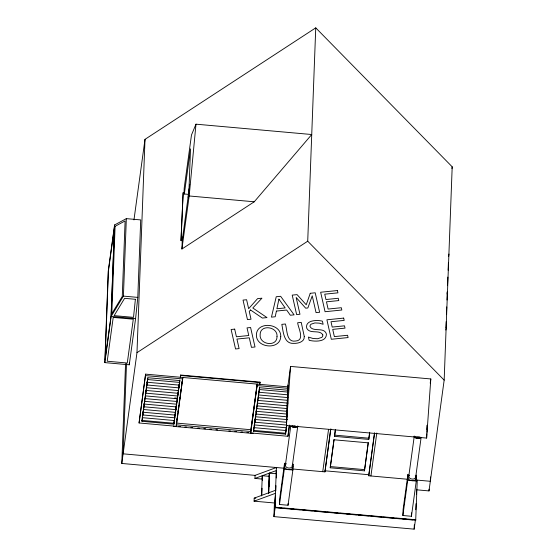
<?xml version="1.0" encoding="UTF-8"?>
<svg xmlns="http://www.w3.org/2000/svg" width="557" height="557" viewBox="0 0 557 557"><rect width="100%" height="100%" fill="white"/><g stroke="black" fill="none" stroke-linecap="round" stroke-linejoin="round"><path stroke-width="0.84" d="M104.807 362.614L108.246 271.148L114.575 224.958L126.335 218.629L140.712 219.918L137.795 297.389L135.588 318.611L129.259 364.8L104.807 362.614L111.135 316.425L114.575 224.958M135.588 318.611L111.135 316.425L123.417 296.108L126.335 218.629M274.845 507.671L274.914 507.169L415.773 519.758L415.703 520.259L274.845 507.671L276.411 467.532L255.057 475.372L121.795 463.459L125.548 363.728M126.509 363.637L123.118 453.83L284.133 468.221M129.259 364.8L129.321 363.073M121.795 463.459L136.973 352.685L145.001 139.341L315.749 27.85L452.193 166.808L444.166 380.146L428.994 490.919L416.469 489.805M289.487 425.082L287.955 436.277L250.727 432.949L257.271 384.121L250.782 431.494L176.339 424.838L182.828 377.465L176.284 426.3L139.062 422.972L145.607 374.137L288.435 386.906M141.951 421.308L147.918 377.723L179.89 380.584L173.916 424.169L141.951 421.308L142.376 417.123M174.905 415.898L175.462 411.811L175.441 412.361L143.476 409.499L143.497 408.956L142.355 417.673L174.327 420.528L174.348 419.985L173.916 424.169M176.214 406.366L176.193 406.909L144.221 404.055L144.242 403.505L144.054 404.869M139.062 422.972L145.607 374.137M178.449 390.018L178.428 390.568L146.463 387.707L146.484 387.164L146.296 388.521M146.853 384.434L146.832 384.984L178.804 387.846L179.841 379.944M178.915 386.614L179.194 384.574L179.173 385.117L147.208 382.262L147.229 381.712L147.041 383.077M173.68 425.924L173.659 426.377L252.982 433.471L252.996 433.012M184.332 193.996L190.522 148.844L188.941 190.884L182.23 240.715L180.99 240.603L183.142 192.729L184.381 192.84L184.332 193.996L188.343 194.358L188.21 197.784M180.99 240.603L183.142 192.729M142.94 413.036L143.121 411.679L143.1 412.229L175.072 415.083L175.093 414.533L173.951 423.257L141.986 420.396M143.685 407.592L143.873 406.227L143.852 406.777L175.817 409.632L175.838 409.089L175.559 411.129M184.019 193.042L184.207 188.064L191.476 135.017L195.987 124.176L311.739 134.522L254.243 201.787L181.916 249.021L182.292 238.974M176.284 426.3L176.409 423.069L250.852 429.726L250.727 432.949M178.804 387.846L178.825 387.296L178.261 391.383M259.952 382.575L259.973 382.123L180.649 375.028L180.628 375.488L259.952 382.575L259.722 384.274M188.405 197.693L189.115 190.021M253.616 431.292L253.651 430.38L285.616 433.235L285.581 434.147L253.616 431.292L259.59 387.707L288.101 390.255M254.605 423.021L254.793 421.663L254.772 422.206L286.737 425.068M287.482 419.616L255.517 416.761L255.538 416.211L255.35 417.576M287.363 414.095L256.262 411.31L256.283 410.767L256.095 412.124M415.404 520.022L414.15 529.15L273.912 516.611L274.427 502.985L254.083 501.168L254.201 498.125L275.555 490.285M269.351 475.003L269.163 476.332L262.291 475.713L262.145 479.062L254.939 478.414L255.057 475.372M261.484 495.932L262.291 475.713M261.818 495.103L262.075 488.245M262.368 480.531L262.528 476.249M254.939 478.414L276.293 470.574L276.168 473.756L269.296 473.144L268.787 493.384M268.523 493.467L269.296 473.144M269.045 486.533L269.303 479.674M275.45 499.817L275.165 507.483L273.912 516.611M275.792 490.814L275.98 485.676M276.272 477.962L276.53 471.104M292.738 466.648L293.093 464.072L292.871 470.017L288.046 505.241L279.482 504.475L279.705 498.529L284.53 463.306L286.242 463.459M279.482 504.475L284.307 469.252L284.53 463.306M254.027 427.658L285.992 430.512L286.013 429.962L285.825 431.327M286.382 427.24L286.368 427.79L254.396 424.928L254.793 421.663M286.389 425.534L287.872 386.112L290.566 366.415L430.812 378.955L426.627 438.074L286.389 425.534L290.566 366.415M286.611 422.359L288.018 385.054M287.955 436.277L289.18 426.237M288.046 505.241L288.108 503.542M444.166 380.146L307.722 241.195L315.749 27.85M292.71 468.987L324.94 471.87L330.642 429.461M330.231 467.783L334.068 439.793L368.295 442.857L364.459 470.846L330.231 467.783L333.998 439.424M369.695 432.622L368.769 439.41L334.541 436.347L335.279 430.039M364.459 470.846L368.226 442.488M368.769 439.41L369.625 432.253M407.821 479.278L368.727 475.782L374.436 433.374M402.878 515.504L403.101 509.558L407.926 474.341L407.703 480.287L402.878 515.504L411.442 516.269L416.267 481.053L416.49 475.107M411.442 516.269L411.567 512.872M414.15 529.15L414.311 524.868M415.787 509.739L416.016 503.737M416.371 494.31L416.566 489.171M415.703 520.259L417.263 480.12L416.887 480.6M426.627 438.074L426.787 433.785M426.954 429.503L427.115 425.214M426.954 432.295L427.212 425.353M428.994 490.919L429.057 489.185M430.477 476.952L430.31 481.29L415.543 479.967M445.962 327.586L446.192 321.556M446.449 314.67L446.742 306.921M446.999 300.028L447.16 295.725M447.536 285.692L447.863 277.087M448.12 270.194L448.413 262.444M181.916 249.021L189.178 195.973L195.987 124.176M143.476 409.499L144.242 403.505M144.221 404.055L144.521 401.597M144.89 398.875L144.597 401.332L176.562 404.187L176.959 400.915M145.266 396.152L144.966 398.603L176.938 401.465L177.704 395.47M146.185 389.615L146.484 387.164M146.463 387.707L147.229 381.712M147.208 382.262L147.779 377.904M175.072 415.083L175.838 409.089M175.817 409.632L176.485 404.459M178.825 387.296L177.683 396.013L145.718 393.158M253.748 429.558L254.417 424.385L254.229 425.743M254.869 421.391L255.538 416.211M255.517 416.761L255.809 414.304M255.99 413.217L256.283 410.767M256.262 411.31L256.561 408.859M256.93 406.137L256.638 408.587L286.876 411.289M257.404 402.593L257.007 405.865L287.252 408.566M258.051 397.963L257.383 403.143L286.758 405.768M259.172 389.789L258.128 397.691L287.503 400.316M259.541 387.066L259.249 389.517L287.76 392.065M285.616 433.235L286.013 429.962M285.992 430.512L286.66 425.332M133.959 219.918L145.001 139.341M142.564 415.766L142.752 414.401M145.92 391.251L146.108 389.886L145.342 395.881L177.307 398.742L177.328 398.192L174.738 397.963M147.417 380.354L147.598 378.99L147.584 379.54L179.549 382.394L179.57 381.844L179.382 383.209M188.343 194.358L189.143 188.503M189.373 186.832L189.714 184.318M174.438 419.303L174.717 417.263L174.696 417.806L142.731 414.951M176.026 407.724L176.492 404.319M176.673 402.962L176.861 401.597M177.14 399.55L178.073 392.741L178.059 393.291L146.087 390.436M180.301 377.576L180.649 375.028M176.875 419.623L177.112 417.903M177.349 416.176L177.704 413.593M177.941 411.874L178.296 409.291M178.532 407.564L178.769 405.844M179.117 403.261L179.354 401.534M179.591 399.815L179.946 397.232M180.183 395.505L180.419 393.785M180.774 391.202L181.011 389.475M181.359 386.892L181.596 385.172M181.833 383.446L182.188 380.863M182.424 379.143L182.661 377.416M250.852 429.726L257.104 384.072M259.625 384.664L259.973 382.123M254.981 420.298L255.162 418.934L255.141 419.484L286.249 422.262M257.592 401.228L257.773 399.87M258.337 395.783L258.525 394.419L258.504 394.969L287.878 397.594M258.706 393.061L258.894 391.696L258.873 392.246L287.384 394.795M276.411 467.532L276.648 468.061M275.367 493.829L275.437 493.328L254.083 501.168M274.427 502.985L275.45 495.514M286.201 428.605L286.667 425.2M285.581 434.147L286.758 425.604M285.365 465.339L290.733 426.189M297.765 426.453L296.296 427.323L294.333 427.511L292.39 426.975L292.578 425.597M293.323 427.33L293.511 425.952L295.537 426.133L295.342 427.511M294.333 427.511L294.521 426.133M292.307 465.965L297.786 425.959M322.747 471.675L328.519 429.558M324.94 471.87L330.837 428.799M334.541 436.347L335.467 429.565M368.727 475.782L374.631 432.719M370.92 475.977L376.804 433.005M408.761 476.374L414.241 436.368M451.957 168.52L452.193 166.808M421.162 437.489L419.693 438.352L417.729 438.54L415.787 438.004L415.975 436.625M416.72 438.359L416.908 436.98L419.887 436.973L419.693 438.352M417.729 438.54L417.917 437.161M418.746 438.54L418.934 437.161M415.703 476.994L421.064 437.844M415.78 480.259L416.016 478.54M430.227 383.188L430.812 378.955M448.629 256.617L448.977 254.041M446.993 293.442L447.229 291.722M447.013 295.05L447.48 291.624M445.865 330.057L446.22 327.488M136.973 352.685L307.722 241.195M189.178 195.973L254.243 201.787M181.478 237.08L182.71 237.191M123.417 296.108L137.795 297.389M145.551 375.599L182.773 378.92M257.216 385.576L288.38 388.361M257.752 400.413L287.997 403.122M255.893 414.039L286.994 416.817M334.583 435.128L368.811 438.192M178.853 426.384L180.572 426.537M184.882 426.927L186.609 427.08M190.919 427.463L192.645 427.616M197.819 428.082L199.545 428.236M203.855 428.618L205.575 428.772M209.892 429.162L211.611 429.315M215.928 429.698L217.648 429.851M228.857 430.853L230.584 431.007M234.894 431.397L236.621 431.55M240.93 431.933L242.65 432.086M246.967 432.476L248.687 432.629M330.28 466.571L364.508 469.628M324.982 470.804L368.769 474.717M284.307 469.252L292.871 470.017M407.703 480.287L416.267 481.053M254.201 498.125L255.802 498.271M277.762 507.719L281.222 508.026M283.819 508.263L288.15 508.645M289.877 508.799L294.207 509.189M295.941 509.342L300.265 509.732M302.862 509.961L306.329 510.268M308.926 510.504L312.386 510.811M314.983 511.048L319.314 511.43M321.041 511.584L325.372 511.974M327.105 512.127L331.429 512.517M334.026 512.746L337.493 513.06M340.09 513.289L343.551 513.596M346.148 513.832L350.478 514.215M352.205 514.376L356.536 514.759M358.269 514.912L362.593 515.302M365.19 515.531L368.657 515.845M371.254 516.074L374.715 516.388M377.312 516.618L381.642 517M383.376 517.161L387.7 517.544M389.434 517.704L393.764 518.087M396.361 518.316L399.822 518.63M402.419 518.859L406.749 519.249M408.476 519.403L412.807 519.792M415.787 438.004L414.032 436.194M292.39 426.975L290.998 425.854M292.209 465.325A3.488 2.402 7.8 0 1 288.296 467.998A3.488 2.402 7.8 0 1 285.873 464.176M297.389 426.272A3.488 2.402 7.8 0 1 296.825 426.718M296.087 427.038A3.488 2.402 7.8 0 1 295.245 427.205M294.34 427.205A3.488 2.402 7.8 0 1 293.448 427.045M292.62 426.732A3.488 2.402 7.8 0 1 291.917 426.279M292.46 465.506A4.303 2.966 7.8 0 1 291.06 469.321A4.303 2.966 7.8 0 1 285.344 468.284A4.303 2.966 7.8 0 1 285.748 464.287M415.856 476.541A4.303 2.966 7.8 0 1 414.457 480.35A4.303 2.966 7.8 0 1 408.741 479.312A4.303 2.966 7.8 0 1 409.144 475.323M415.285 475.748A3.488 2.402 7.8 0 1 412.145 479.09A3.488 2.402 7.8 0 1 409.277 475.212M420.793 437.301A3.488 2.402 7.8 0 1 420.222 437.753M419.484 438.067A3.488 2.402 7.8 0 1 416.845 438.074M416.016 437.76A3.488 2.402 7.8 0 1 414.457 436.152M277.003 336.658C277.156 347.303 259.075 344.804 260.161 334.673C259.952 323.972 278.117 326.486 277.003 336.658M108.406 271.085L105.085 359.509L111.087 315.694L114.408 227.27L108.406 271.085M115.097 226.316L111.804 313.751L122.268 296.442L125.109 220.927L115.097 226.316M304.268 336.442C304.728 341.942 298.086 343.53 293.79 343.37C283.624 344.108 283.255 331.234 281.821 324.355L285.386 323.993C287.301 329.507 286.159 342.611 295.523 341.044C305.361 340.487 298.092 327.843 297.654 322.754L301.226 322.392L304.268 336.442M322.802 334.875L322.726 336.233L321.828 337.389L317.56 338.733L313.104 338.51L308.432 337.076L309.163 340.32C314.726 341.643 326.465 342.29 326.423 334.096C324.195 326.479 313.257 332.522 310.04 326.555L310.145 325.281L311.071 324.188L314.893 322.935L319.238 323.144L323.123 324.271L322.419 321.173C317.086 319.725 304.776 320.115 306.747 328.268C309.922 334.555 319.676 329.159 322.802 334.875M280.749 336.734C280.101 350.388 255.614 348.16 256.401 334.534C257.111 320.936 281.487 323.171 280.749 336.734M135.386 299.29L133.506 317.365L114.15 315.638L124.608 298.329L135.386 299.29M113.217 317.413L107.216 361.228L127.281 363.025L133.29 319.203L113.217 317.413M276.411 311.071L275.214 316.759L271.447 317.142L276.23 296.735L280.631 296.289L294.096 314.851L290.329 315.234L286.66 310.033L276.411 311.071M278.939 299.165L276.899 308.759L285.17 307.924L278.939 299.165M310.249 293.295L306.239 304.79L297.076 294.625L292.216 295.119L296.637 314.594L299.965 314.252L296.157 297.473L305.689 308.188L307.847 307.972L312.247 295.844L316.056 312.63L319.627 312.268L315.206 292.794L310.249 293.295M250.532 309.984L249.258 311.426L251.019 319.21L247.454 319.572L243.033 300.091L246.598 299.729L248.638 308.689L257.592 298.622L261.936 298.183L252.808 308L267.005 317.587L262.375 318.061L250.532 309.984M337.417 290.545L320.644 292.237L325.065 311.718L341.838 310.019L341.316 307.715L328.108 309.051L326.472 301.817L338.774 300.578L338.252 298.274L325.949 299.52L324.738 294.18L337.939 292.843L337.417 290.545M234.685 329.124L231.12 329.486L235.541 348.961L239.106 348.598L236.941 339.067L249.285 337.814L251.451 347.352L255.015 346.99L250.594 327.516L247.03 327.878L248.763 335.516L236.419 336.762L234.685 329.124M343.676 318.096L326.896 319.795L331.318 339.269L348.097 337.57L347.575 335.272L334.367 336.609L332.724 329.375L345.027 328.129L344.505 325.824L332.202 327.07L330.99 321.737L344.198 320.4L343.676 318.096"/></g></svg>
